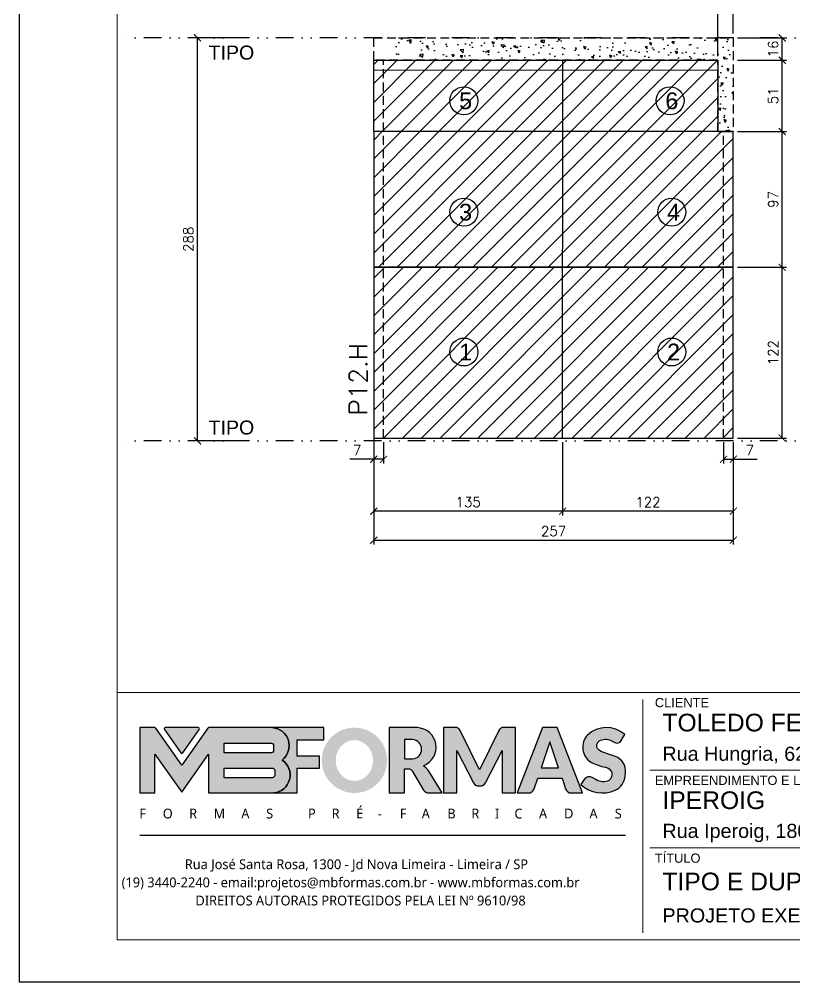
# Model space of a CAD drawing. Extents: x -23436 to 4767, y -3862 to 10024.
# Drawn here: x -15921 to -15367, y -518 to 170 of the extents above; entities that cross this region are included whole.
import ezdxf
from ezdxf.enums import TextEntityAlignment as Align

# ---------------------------------------------------------------- set-up
doc = ezdxf.new("R2010")
doc.units = 0
doc.header["$PDMODE"] = 2
doc.header["$PDSIZE"] = 10
doc.linetypes.add('DIVIDE2', pattern=[0.625, 0.25, -0.125, 0, -0.125, 0, -0.125])
doc.linetypes.add('HIDDEN', pattern=[9.525, 6.35, -3.175])
doc.layers.get('0').update_dxf_attribs({"lineweight": 13})
doc.layers.get('Defpoints').update_dxf_attribs({"lineweight": 13})
for name, color, linetype, lineweight in [('A-GENM', 7, 'Continuous', 18), ('cotas', 4, 'Continuous', 13), ('FOLHA MB', 7, 'Continuous', 13), ('Texto Seção', 7, 'Continuous', 15)]:
    doc.layers.add(name, color=color, linetype=linetype, lineweight=lineweight)
for name, color, linetype in [('Concreto', 250, 'HIDDEN'), ('Cota', 4, 'Continuous'), ('MB Logo', 254, 'Continuous'), ('Nível', 160, 'Continuous'), ('Painéis', 30, 'Continuous'), ('Reaproveitamento', 252, 'Continuous'), ('Romaneio', 10, 'Continuous'), ('Sarrafo de Pressão', 42, 'HIDDEN'), ('Texto Nível', 251, 'Continuous')]:
    doc.layers.add(name, color=color, linetype=linetype)
doc.layers.add('Laje_Perimetro', color=7, linetype='Continuous', plot=False)
doc.styles.add('ARIAL', font='arial.ttf', dxfattribs={"oblique": 15, "height": 25})
doc.styles.add('MB_C01', font='arial.ttf', dxfattribs={"height": 1.3})
doc.styles.add('MB_C02', font='arial.ttf', dxfattribs={"height": 2})
doc.styles.add('MB_C03', font='arial.ttf', dxfattribs={"height": 2.5})
doc.styles.add('MtXpl_Lucida_Sans_Un', font='l_10646.ttf')
doc.styles.add('REGUA-120', font='ROMANS.shx', dxfattribs={"height": 15})
doc.styles.add('ROMANS', font='romans.shx')
doc.dimstyles.new('Cota Paínel', dxfattribs={"dimtxt": 7, "dimasz": 5, "dimexe": 3, "dimexo": 3, "dimgap": 3, "dimtad": 1, "dimdec": 1, "dimzin": 12, "dimdsep": 46, "dimtxsty": 'ROMANS', "dimblk": 'ARCHTICK', "dimcen": 0, "dimclrd": 4, "dimclre": 4, "dimclrt": 1, "dimadec": 1, "dimazin": 3, "dimtfac": 1, "dimtdec": 1, "dimtmove": 0, "dimatfit": 3, "dimldrblk": 'OBLIQUE', "dimfxl": 0, "dimtolj": 1, "dimtzin": 12, "dimarcsym": 0})
doc.dimstyles.new('PAINEL', dxfattribs={"dimtxt": 7, "dimasz": 5, "dimexe": 3, "dimexo": 3, "dimgap": 3, "dimtad": 1, "dimdec": 1, "dimzin": 12, "dimdsep": 46, "dimtxsty": 'ROMANS', "dimblk": 'ARCHTICK', "dimcen": 0, "dimclrd": 4, "dimclre": 4, "dimclrt": 1, "dimadec": 1, "dimazin": 3, "dimtfac": 1, "dimtdec": 1, "dimtmove": 0, "dimatfit": 3, "dimldrblk": 'OBLIQUE', "dimfxl": 0, "dimtolj": 1, "dimtzin": 12, "dimarcsym": 0})
pattern_1 = [(45, (-11589.353, -4e-12), (-6.735192, 6.735192), [])]

# ---------------------------------------------------------------- blocks, each defined once
blk = doc.blocks.new('MB-NOVO')
at = {"layer": 'MB Logo', "linetype": 'Continuous'}
h = blk.add_hatch(color=256, dxfattribs=at)
h.dxf.hatch_style = 1
h.set_gradient(color1=(242, 132, 69), color2=(247, 180, 141), rotation=90, tint=1)
h.paths.add_polyline_path([(-18529.58, 10980.84), (-18475.71, 10980.84, 0.706757), (-18468.67, 11008.01, 0.681802), (-18476.71, 11034.89), (-18529.36, 11034.89, 0.243712), (-18530.18, 11034.46), (-18551.72, 11003.93), (-18573.27, 11034.46, 0.243712), (-18574.09, 11034.89), (-18586.52, 11034.89), (-18586.52, 10980.84), (-18573.87, 10980.84), (-18573.87, 11012.87), (-18551.72, 10981.49), (-18529.58, 11012.87)])
h.paths.add_polyline_path([(-18516.75, 11014.08), (-18516.75, 11021.99), (-18477.79, 11021.99, -0.414214), (-18475.79, 11019.99), (-18475.79, 11016.08, -0.414214), (-18477.79, 11014.08)], flags=16)
h.paths.add_polyline_path([(-18516.75, 11001.39), (-18476.79, 11001.39, -0.414214), (-18474.79, 10999.39), (-18474.79, 10995.48, -0.414214), (-18476.79, 10993.48), (-18516.75, 10993.48)], flags=16)
at = {"layer": 'MB Logo', "true_color": 0x262626}
h = blk.add_hatch(color=250, dxfattribs=at)
h.dxf.hatch_style = 1
h.paths.add_polyline_path([(-18537.31, 11033.31, 0.60809), (-18538.12, 11034.89), (-18565.32, 11034.89, 0.60809), (-18566.14, 11033.31), (-18552.54, 11014.04, 0.518202), (-18550.91, 11014.04)])
h = blk.add_hatch(color=250, dxfattribs=at)
h.dxf.hatch_style = 1
h.paths.add_polyline_path([(-18456.17, 11011.29), (-18456.17, 11024.65), (-18434.21, 11024.65), (-18434.21, 11034.89), (-18476.71, 11034.89, -0.681802), (-18468.67, 11008.01, -0.706757), (-18475.71, 10980.84), (-18456.17, 10980.84), (-18456.17, 11001.45), (-18437.83, 11001.45), (-18437.83, 11011.29)])
h = blk.add_hatch(color=250, dxfattribs=at)
h.dxf.hatch_style = 1
h.paths.add_polyline_path([(-18435.91, 11007.86, 1), (-18381.87, 11007.86, 1)])
edge = h.paths.add_edge_path(flags=16)
edge.add_ellipse((-18408.97, 11007.68), major_axis=(0, 16.84), ratio=0.916255, start_angle=0, end_angle=360)
h = blk.add_hatch(color=250, dxfattribs=at)
h.dxf.hatch_style = 1
h.paths.add_polyline_path([(-18356.97, 11034.89), (-18380.17, 11034.89), (-18380.17, 10980.84), (-18367.64, 10980.84), (-18367.64, 11000.71), (-18363.41, 11000.71, -0.195765), (-18360.9, 10998.88), (-18351.79, 10983.24, 0.261385), (-18347.52, 10980.84), (-18336.38, 10980.84), (-18347.47, 10999, 0.082429), (-18349.61, 11001.48), (-18351.9, 11003.39, 0.81838)])
h.paths.add_polyline_path([(-18360.76, 11009), (-18367.64, 11009), (-18367.64, 11024.98), (-18360.76, 11024.98, -0.92578)], flags=16)
h = blk.add_hatch(color=250, dxfattribs=at)
h.dxf.hatch_style = 1
h.paths.add_polyline_path([(-18286.65, 11015.9), (-18286.65, 10980.84), (-18275.77, 10980.84), (-18275.77, 11034.89), (-18286.65, 11034.89, 0.216647), (-18289.44, 11032.44), (-18305.46, 10999.84), (-18321.61, 11032.7, 0.199908), (-18324.27, 11034.89), (-18335.15, 11034.89), (-18335.15, 10980.84), (-18324.27, 10980.84), (-18324.27, 11015.9), (-18310.42, 10989.3, 0.279644), (-18305.98, 10986.61, 0.340986), (-18300.5, 10989.3)])
h = blk.add_hatch(color=250, dxfattribs=at)
h.dxf.hatch_style = 1
h.paths.add_polyline_path([(-18274.36, 10980.84), (-18264.98, 10980.84, 0.322517), (-18260.24, 10984.26), (-18257.32, 10993), (-18237.21, 10993), (-18234.29, 10984.26, 0.322517), (-18229.55, 10980.84), (-18220.26, 10980.84), (-18241.25, 11034.89), (-18253.37, 11034.89)])
h.paths.add_polyline_path([(-18254.42, 11001.64), (-18247.26, 11023.04), (-18240.11, 11001.64)], flags=16)
h = blk.add_hatch(color=250, dxfattribs=at)
h.dxf.hatch_style = 1
h.paths.add_polyline_path([(-18206.02, 11024.02, -0.247671), (-18196.88, 11024.32), (-18193.53, 11022.53, 0.40799), (-18188.16, 11024.11), (-18185.37, 11029.08, 0.392837), (-18216.16, 11028.69, 0.467779), (-18213.26, 11006.32, 0.077523), (-18201.17, 11002.12, -0.214206), (-18196.11, 10997.94, -0.284295), (-18198.17, 10991.44, -0.26924), (-18208.78, 10991.57), (-18212.21, 10993.65, 0.407727), (-18219.02, 10992.06), (-18221.79, 10987.71, 0.296878), (-18193.23, 10983.12, 0.272251), (-18184.86, 10995.28), (-18184.65, 10997.88, 0.348906), (-18193.71, 11011.21), (-18200.42, 11013.47, -0.045018), (-18205.76, 11015.68, -0.618284)])
at = {"layer": 'MB Logo', "linetype": 'Continuous'}
blk.add_line((-18586.52, 10945.86), (-18184.78, 10945.86), dxfattribs=at)
at = {"layer": 'MB Logo', "color": 23, "linetype": 'Continuous', "true_color": 0xf28445}
for points in [[(-18573.27, 11034.46, 0.243712), (-18574.09, 11034.89), (-18586.52, 11034.89), (-18586.52, 10980.84), (-18573.87, 10980.84), (-18573.87, 11012.87), (-18551.72, 10981.49), (-18529.58, 11012.87), (-18529.58, 10980.84), (-18475.71, 10980.84, 0.706757), (-18468.67, 11008.01, 0.681802), (-18476.71, 11034.89), (-18529.36, 11034.89, 0.243712), (-18530.18, 11034.46), (-18551.72, 11003.93)], [(-18516.75, 11021.99), (-18477.79, 11021.99, -0.414214), (-18475.79, 11019.99), (-18475.79, 11016.08, -0.414214), (-18477.79, 11014.08), (-18516.75, 11014.08)], [(-18516.75, 11001.39), (-18476.79, 11001.39, -0.414214), (-18474.79, 10999.39), (-18474.79, 10995.48, -0.414214), (-18476.79, 10993.48), (-18516.75, 10993.48)]]:
    blk.add_lwpolyline(points, format="xyb", close=True, dxfattribs=at)
at = {"layer": 'MB Logo', "color": 250, "true_color": 0x262626}
for points in [[(-18537.31, 11033.31, 0.60809), (-18538.12, 11034.89), (-18565.32, 11034.89, 0.60809), (-18566.14, 11033.31), (-18552.54, 11014.04, 0.518202), (-18550.91, 11014.04)], [(-18437.83, 11011.29), (-18456.17, 11011.29), (-18456.17, 11024.65), (-18434.21, 11024.65), (-18434.21, 11034.89), (-18476.71, 11034.89, -0.681802), (-18468.67, 11008.01, -0.706757), (-18475.71, 10980.84), (-18456.17, 10980.84), (-18456.17, 11001.45), (-18437.83, 11001.45)], [(-18347.52, 10980.84), (-18336.38, 10980.84), (-18347.47, 10999, 0.082429), (-18349.61, 11001.48), (-18351.9, 11003.39, 0.81838), (-18356.97, 11034.89), (-18380.17, 11034.89), (-18380.17, 10980.84), (-18367.64, 10980.84), (-18367.64, 11000.71), (-18363.41, 11000.71, -0.209789), (-18360.79, 10998.69), (-18351.79, 10983.24, 0.261385)], [(-18286.65, 11015.9), (-18286.65, 10980.84), (-18275.77, 10980.84), (-18275.77, 11034.89), (-18286.65, 11034.89, 0.216647), (-18289.44, 11032.44), (-18305.46, 10999.84), (-18321.48, 11032.44, 0.216647), (-18324.27, 11034.89), (-18335.15, 11034.89), (-18335.15, 10980.84), (-18324.27, 10980.84), (-18324.27, 11015.9), (-18310.42, 10989.3, 0.279644), (-18305.98, 10986.61), (-18304.93, 10986.61, 0.279644), (-18300.5, 10989.3)], [(-18264.98, 10980.84, 0.322517), (-18260.24, 10984.26), (-18257.32, 10993), (-18237.21, 10993), (-18234.29, 10984.26, 0.322517), (-18229.55, 10980.84), (-18220.26, 10980.84), (-18241.25, 11034.89), (-18253.37, 11034.89), (-18274.36, 10980.84)], [(-18206.24, 11015.94, -0.549626), (-18206.37, 11023.82, -0.258723), (-18196.88, 11024.32), (-18193.53, 11022.53, 0.40799), (-18188.16, 11024.11), (-18185.37, 11029.08, 0.392837), (-18216.16, 11028.69, 0.467779), (-18213.26, 11006.32, 0.077523), (-18201.17, 11002.12, -0.203897), (-18196.26, 10998.22), (-18196.08, 10997.79, -0.267611), (-18197.99, 10991.6), (-18198.45, 10991.29, -0.261145), (-18208.78, 10991.57), (-18212.21, 10993.65, 0.407727), (-18219.02, 10992.06), (-18221.79, 10987.71, 0.296878), (-18193.23, 10983.12, 0.265963), (-18184.89, 10994.94), (-18184.67, 10997.65, 0.340466), (-18193.12, 11011.01), (-18200.42, 11013.47, -0.049298)], [(-18367.64, 11009), (-18360.76, 11009, 0.92578), (-18360.76, 11024.98), (-18367.64, 11024.98)]]:
    blk.add_lwpolyline(points, format="xyb", close=True, dxfattribs=at)
blk.add_lwpolyline([(-18247.26, 11023.04), (-18254.42, 11001.64), (-18240.11, 11001.64)], close=True, dxfattribs=at)
at = {"layer": 'MB Logo', "color": 250, "true_color": 0x262626, "style": 'MtXpl_Lucida_Sans_Un'}
for s, height, p in [('F', 8.12, (-18586.78, 10959.76)), ('O', 8.12, (-18567.45, 10959.76)), ('R', 8.12, (-18545.63, 10959.76)), ('M', 8.12, (-18525.4, 10959.76)), ('A', 8.12, (-18502.51, 10959.76)), ('S', 8.12, (-18481.92, 10959.76)), ('P', 8.12, (-18447.27, 10959.76)), ('R', 8.12, (-18427.76, 10959.76)), ('É', 8.12, (-18407.52, 10959.76)), ('F', 8.12, (-18371.38, 10959.76)), ('A', 8.12, (-18353.29, 10959.76)), ('B', 8.12, (-18332.1, 10959.76)), ('R', 8.12, (-18312.21, 10959.76)), ('I', 8.12, (-18292.68, 10959.76)), ('C', 8.12, (-18276.61, 10959.76)), ('A', 8.12, (-18256.26, 10959.76)), ('D', 8.12, (-18235.54, 10959.76)), ('A', 8.12, (-18214.57, 10959.76)), ('S', 8.12, (-18193.6, 10959.76)), ('-', 8.12, (-18389.56, 10959.76)), ('DIREITOS AUTORAIS PROTEGIDOS PELA LEI Nº 9610/98', 8.1225, (-18540.43, 10887.84))]:
    blk.add_text(s, height=height, dxfattribs=at).set_placement(p)
at = {"layer": 'MB Logo', "style": 'MtXpl_Lucida_Sans_Un'}
for s, p in [('Rua José Santa Rosa, 1300 - Jd Nova Limeira - Limeira / SP', (-18549.2, 10917.84)), ('(19) 3440-2240 - email:projetos@mbformas.com.br - www.mbformas.com.br', (-18601.47, 10902.84))]:
    blk.add_text(s, height=8.1225, dxfattribs=at).set_placement(p)
blk = doc.blocks.new('A$C169d8357')
at = {"layer": 'FOLHA MB', "color": 1}
for p, q in [((1109.82, 356.72), (70, 356.72)), ((445.65, 351.67), (445.65, 184.99)), ((781.5, 301.16), (450.7, 301.16)), ((938.09, 245.6), (450.7, 245.6))]:
    blk.add_line(p, q, dxfattribs=at)
for points in [[(0, 1199.94), (0, 149.94), (1485.02, 149.94), (1485.02, 1199.94)], [(70, 1169.94), (70, 179.94), (1455.02, 179.94), (1455.02, 1169.94)]]:
    blk.add_lwpolyline(points, close=True, dxfattribs=at)
at = {"layer": 'MB Logo', "xscale": 0.8642040370897565, "yscale": 0.8642040370897565, "zscale": 0.8642040370897565}
blk.add_blockref('MB-NOVO', (16148.65, -9204.85), dxfattribs=at)
at = {"layer": 'FOLHA MB', "color": 6}
for s, height, style, p in [('CLIENTE', 6.566, 'MB_C01', (454.33, 346.12)), ('Rua Hungria, 620-10ºAndar SP /  São Paulo', 10.102, 'MB_C02', (459.73, 307.83)), ('EMPREENDIMENTO E LOCAL', 6.5663, 'MB_C01', (454.33, 290.56)), ('Rua Iperoig, 180-perdizes-SP /  São Paulo', 10.102, 'MB_C02', (459.73, 252.69)), ('TÍTULO', 6.566, 'MB_C01', (454.33, 234.99)), ('PROJETO EXECUTIVO DE PILARES', 10.102, 'MB_C02', (459.73, 192.28))]:
    blk.add_text(s, height=height, dxfattribs=dict(at, style=style)).set_placement(p)
at = {"layer": 'FOLHA MB', "color": 5, "style": 'MB_C03'}
for s, height, p in [('TOLEDO FERRARI', 12.6276, (459.73, 328.83)), ('IPEROIG', 12.628, (459.73, 273.34)), ('TIPO E DUPLEX INF', 12.6276, (459.73, 215.3))]:
    blk.add_text(s, height=height, dxfattribs=at).set_placement(p)
blk = doc.blocks.new('_ArchTick')
at = {"color": 0, "linetype": 'ByBlock', "const_width": 0.15}
blk.add_lwpolyline([(-0.5, -0.5), (0.5, 0.5)], dxfattribs=at)
blk = doc.blocks.new('*D4465')
at = {"layer": 'Cota', "color": 4, "lineweight": -2, "transparency": 16777216}
for p, q in [((-15667.96, -132.21), (-15667.96, -205.22)), ((-15410.96, -132.21), (-15410.96, -205.22)), ((-15667.96, -202.22), (-15410.96, -202.22))]:
    blk.add_line(p, q, dxfattribs=at)
at = {"layer": 'Defpoints', "color": 0, "transparency": 16777216}
for p in [(-15667.96, -129.21), (-15410.96, -129.21), (-15410.96, -202.22)]:
    blk.add_point(p, dxfattribs=at)
at = {"layer": 'Cota', "color": 4, "lineweight": -2, "transparency": 16777216, "xscale": 5, "yscale": 5, "zscale": 5, "rotation": 180}
blk.add_blockref('_ArchTick', (-15667.96, -202.22), dxfattribs=at)
at = {"layer": 'Cota', "color": 4, "lineweight": -2, "transparency": 16777216, "xscale": 5, "yscale": 5, "zscale": 5}
blk.add_blockref('_ArchTick', (-15410.96, -202.22), dxfattribs=at)
at = {"layer": 'Cota', "color": 1, "transparency": 16777216, "insert": (-15539.46, -195.72), "char_height": 7, "attachment_point": 5, "style": 'ROMANS'}
blk.add_mtext('\\A1;257', dxfattribs=at)
blk = doc.blocks.new('_OBLIQUE')
at = {"color": 0, "linetype": 'ByBlock', "lineweight": -2}
for p, q in [((0, 0), (-1, 0)), ((-0.5, -0.5), (0.5, 0.5))]:
    blk.add_line(p, q, dxfattribs=at)
blk = doc.blocks.new('*D4466')
at = {"layer": 'Cota', "color": 4, "lineweight": -2, "transparency": 16777216}
for p, q in [((-15407.96, -7.21), (-15373.02, -7.21)), ((-15376.02, -129.21), (-15376.02, -7.21)), ((-15407.96, -129.21), (-15373.02, -129.21))]:
    blk.add_line(p, q, dxfattribs=at)
at = {"layer": 'Defpoints', "color": 0, "transparency": 16777216}
for p in [(-15410.96, -7.21), (-15376.02, -7.21), (-15410.96, -129.21)]:
    blk.add_point(p, dxfattribs=at)
at = {"layer": 'Cota', "color": 4, "lineweight": -2, "transparency": 16777216, "xscale": 5, "yscale": 5, "zscale": 5}
for p, rotation in [((-15376.02, -7.21), 90), ((-15376.02, -129.21), 270)]:
    blk.add_blockref('_ArchTick', p, dxfattribs=dict(at, rotation=rotation))
at = {"layer": 'Cota', "color": 1, "transparency": 16777216, "insert": (-15382.52, -68.21), "char_height": 7, "attachment_point": 5, "rotation": 90, "style": 'ROMANS'}
blk.add_mtext('\\A1;122', dxfattribs=at)
blk = doc.blocks.new('*D4467')
at = {"layer": 'Cota', "color": 4, "lineweight": -2, "transparency": 16777216}
for p, q in [((-15532.96, -132.21), (-15532.96, -184.52)), ((-15410.96, -132.21), (-15410.96, -184.52)), ((-15410.96, -181.52), (-15532.96, -181.52))]:
    blk.add_line(p, q, dxfattribs=at)
at = {"layer": 'Defpoints', "color": 0, "transparency": 16777216}
for p in [(-15532.96, -129.21), (-15410.96, -129.21), (-15532.96, -181.52)]:
    blk.add_point(p, dxfattribs=at)
at = {"layer": 'Cota', "color": 4, "lineweight": -2, "transparency": 16777216, "xscale": 5, "yscale": 5, "zscale": 5, "rotation": 180}
blk.add_blockref('_ArchTick', (-15532.96, -181.52), dxfattribs=at)
at = {"layer": 'Cota', "color": 4, "lineweight": -2, "transparency": 16777216, "xscale": 5, "yscale": 5, "zscale": 5}
blk.add_blockref('_ArchTick', (-15410.96, -181.52), dxfattribs=at)
at = {"layer": 'Cota', "color": 1, "transparency": 16777216, "insert": (-15471.96, -175.02), "char_height": 7, "attachment_point": 5, "style": 'ROMANS'}
blk.add_mtext('\\A1;122', dxfattribs=at)
blk = doc.blocks.new('*D4468')
at = {"layer": 'Cota', "color": 4, "lineweight": -2, "transparency": 16777216}
for p, q in [((-15667.96, -129.01), (-15667.96, -184.52)), ((-15532.96, -132.21), (-15532.96, -184.52)), ((-15532.96, -181.52), (-15667.96, -181.52))]:
    blk.add_line(p, q, dxfattribs=at)
at = {"layer": 'Defpoints', "color": 0, "transparency": 16777216}
for p in [(-15667.96, -126.01), (-15532.96, -129.21), (-15667.96, -181.52)]:
    blk.add_point(p, dxfattribs=at)
at = {"layer": 'Cota', "color": 4, "lineweight": -2, "transparency": 16777216, "xscale": 5, "yscale": 5, "zscale": 5, "rotation": 180}
blk.add_blockref('_ArchTick', (-15667.96, -181.52), dxfattribs=at)
at = {"layer": 'Cota', "color": 4, "lineweight": -2, "transparency": 16777216, "xscale": 5, "yscale": 5, "zscale": 5}
blk.add_blockref('_ArchTick', (-15532.96, -181.52), dxfattribs=at)
at = {"layer": 'Cota', "color": 1, "transparency": 16777216, "insert": (-15600.46, -175.02), "char_height": 7, "attachment_point": 5, "style": 'ROMANS'}
blk.add_mtext('\\A1;135', dxfattribs=at)
blk = doc.blocks.new('*D4469')
at = {"layer": 'Cota', "color": 4, "lineweight": -2, "transparency": 16777216}
for p, q in [((-15667.96, -132.21), (-15667.96, -147.37)), ((-15660.96, -132.21), (-15660.96, -147.37)), ((-15667.96, -144.37), (-15685.13, -144.37)), ((-15660.96, -144.37), (-15667.96, -144.37))]:
    blk.add_line(p, q, dxfattribs=at)
at = {"layer": 'Defpoints', "color": 0, "transparency": 16777216}
for p in [(-15667.96, -129.21), (-15660.96, -129.21), (-15667.96, -144.37)]:
    blk.add_point(p, dxfattribs=at)
at = {"layer": 'Cota', "color": 4, "lineweight": -2, "transparency": 16777216, "xscale": 5, "yscale": 5, "zscale": 5, "rotation": 180}
blk.add_blockref('_ArchTick', (-15667.96, -144.37), dxfattribs=at)
at = {"layer": 'Cota', "color": 4, "lineweight": -2, "transparency": 16777216, "xscale": 5, "yscale": 5, "zscale": 5}
blk.add_blockref('_ArchTick', (-15660.96, -144.37), dxfattribs=at)
at = {"layer": 'Cota', "color": 1, "transparency": 16777216, "insert": (-15679.8, -137.87), "char_height": 7, "attachment_point": 5, "style": 'ROMANS'}
blk.add_mtext('\\A1;7', dxfattribs=at)
blk = doc.blocks.new('*D4470')
at = {"layer": 'Cota', "color": 4, "lineweight": -2, "transparency": 16777216}
for p, q in [((-15417.96, -132.21), (-15417.96, -147.37)), ((-15410.96, -132.21), (-15410.96, -147.37)), ((-15417.96, -144.37), (-15410.96, -144.37)), ((-15410.96, -144.37), (-15393.8, -144.37))]:
    blk.add_line(p, q, dxfattribs=at)
at = {"layer": 'Defpoints', "color": 0, "transparency": 16777216}
for p in [(-15417.96, -129.21), (-15410.96, -129.21), (-15410.96, -144.37)]:
    blk.add_point(p, dxfattribs=at)
at = {"layer": 'Cota', "color": 4, "lineweight": -2, "transparency": 16777216, "xscale": 5, "yscale": 5, "zscale": 5, "rotation": 180}
blk.add_blockref('_ArchTick', (-15417.96, -144.37), dxfattribs=at)
at = {"layer": 'Cota', "color": 4, "lineweight": -2, "transparency": 16777216, "xscale": 5, "yscale": 5, "zscale": 5}
blk.add_blockref('_ArchTick', (-15410.96, -144.37), dxfattribs=at)
at = {"layer": 'Cota', "color": 1, "transparency": 16777216, "insert": (-15399.13, -137.87), "char_height": 7, "attachment_point": 5, "style": 'ROMANS'}
blk.add_mtext('\\A1;7', dxfattribs=at)
blk = doc.blocks.new('*D4471')
at = {"layer": 'A-GENM', "color": 4, "lineweight": -2, "transparency": 16777216}
for p, q in [((-15407.96, 89.79), (-15373.02, 89.79)), ((-15376.02, -7.21), (-15376.02, 89.79)), ((-15407.96, -7.21), (-15373.02, -7.21))]:
    blk.add_line(p, q, dxfattribs=at)
at = {"layer": 'Defpoints', "color": 0, "transparency": 16777216}
for p in [(-15410.96, 89.79), (-15376.02, 89.79), (-15410.96, -7.21)]:
    blk.add_point(p, dxfattribs=at)
at = {"layer": 'A-GENM', "color": 4, "lineweight": -2, "transparency": 16777216, "xscale": 5, "yscale": 5, "zscale": 5}
for p, rotation in [((-15376.02, 89.79), 90), ((-15376.02, -7.21), 270)]:
    blk.add_blockref('_ArchTick', p, dxfattribs=dict(at, rotation=rotation))
at = {"layer": 'A-GENM', "color": 1, "transparency": 16777216, "insert": (-15382.52, 41.29), "char_height": 7, "attachment_point": 5, "rotation": 90, "style": 'ROMANS'}
blk.add_mtext('\\A1;97', dxfattribs=at)
blk = doc.blocks.new('*D4473')
at = {"layer": 'A-GENM', "color": 4, "lineweight": -2, "transparency": 16777216}
for p, q in [((-15407.96, 140.79), (-15373.02, 140.79)), ((-15376.02, 89.79), (-15376.02, 140.79)), ((-15407.96, 89.79), (-15373.02, 89.79))]:
    blk.add_line(p, q, dxfattribs=at)
at = {"layer": 'Defpoints', "color": 0, "transparency": 16777216}
for p in [(-15410.96, 140.79), (-15376.02, 140.79), (-15410.96, 89.79)]:
    blk.add_point(p, dxfattribs=at)
at = {"layer": 'A-GENM', "color": 4, "lineweight": -2, "transparency": 16777216, "xscale": 5, "yscale": 5, "zscale": 5}
for p, rotation in [((-15376.02, 140.79), 90), ((-15376.02, 89.79), 270)]:
    blk.add_blockref('_ArchTick', p, dxfattribs=dict(at, rotation=rotation))
at = {"layer": 'A-GENM', "color": 1, "transparency": 16777216, "insert": (-15382.52, 115.29), "char_height": 7, "attachment_point": 5, "rotation": 90, "style": 'ROMANS'}
blk.add_mtext('\\A1;51', dxfattribs=at)
blk = doc.blocks.new('*D4493')
at = {"layer": 'cotas', "color": 4, "lineweight": -2, "transparency": 16777216}
for p, q in [((-15407.96, 156.79), (-15373.02, 156.79)), ((-15376.02, 140.79), (-15376.02, 156.79)), ((-15407.96, 140.79), (-15373.02, 140.79))]:
    blk.add_line(p, q, dxfattribs=at)
at = {"layer": 'Defpoints', "color": 0, "transparency": 16777216}
for p in [(-15410.96, 156.79), (-15376.02, 156.79), (-15410.96, 140.79)]:
    blk.add_point(p, dxfattribs=at)
at = {"layer": 'cotas', "color": 4, "lineweight": -2, "transparency": 16777216, "xscale": 5, "yscale": 5, "zscale": 5}
for p, rotation in [((-15376.02, 156.79), 90), ((-15376.02, 140.79), 270)]:
    blk.add_blockref('_ArchTick', p, dxfattribs=dict(at, rotation=rotation))
at = {"layer": 'cotas', "color": 1, "transparency": 16777216, "insert": (-15382.52, 148.79), "char_height": 7, "attachment_point": 5, "rotation": 90, "style": 'ROMANS'}
blk.add_mtext('\\A1;16', dxfattribs=at)
blk = doc.blocks.new('*D4494')
at = {"layer": 'cotas', "color": 4, "lineweight": -2, "transparency": 16777216}
for p, q in [((-15421.96, 143.79), (-15421.96, 184.84)), ((-15421.96, 181.84), (-15410.96, 181.84)), ((-15410.96, 159.79), (-15410.96, 184.84))]:
    blk.add_line(p, q, dxfattribs=at)
at = {"layer": 'Defpoints', "color": 0, "transparency": 16777216}
for p in [(-15410.96, 181.84), (-15410.96, 156.79), (-15421.96, 140.79)]:
    blk.add_point(p, dxfattribs=at)
at = {"layer": 'cotas', "color": 4, "lineweight": -2, "transparency": 16777216, "xscale": 5, "yscale": 5, "zscale": 5, "rotation": 180}
blk.add_blockref('_ArchTick', (-15421.96, 181.84), dxfattribs=at)
at = {"layer": 'cotas', "color": 4, "lineweight": -2, "transparency": 16777216, "xscale": 5, "yscale": 5, "zscale": 5}
blk.add_blockref('_ArchTick', (-15410.96, 181.84), dxfattribs=at)
at = {"layer": 'cotas', "color": 1, "transparency": 16777216, "insert": (-15416.46, 188.34), "char_height": 7, "attachment_point": 5, "style": 'ROMANS'}
blk.add_mtext('\\A1;11', dxfattribs=at)
blk = doc.blocks.new('*D5103')
at = {"layer": 'cotas', "color": 4, "lineweight": -2, "transparency": 16777216}
for p, q in [((-15763.37, 156.79), (-15796.95, 156.79)), ((-15793.95, -131.21), (-15793.95, 156.79)), ((-15763.37, -131.21), (-15796.95, -131.21))]:
    blk.add_line(p, q, dxfattribs=at)
at = {"layer": 'Defpoints', "color": 0, "transparency": 16777216}
for p in [(-15793.95, 156.79), (-15760.37, 156.79), (-15760.37, -131.21)]:
    blk.add_point(p, dxfattribs=at)
at = {"layer": 'cotas', "color": 4, "lineweight": -2, "transparency": 16777216, "xscale": 5, "yscale": 5, "zscale": 5}
for p, rotation in [((-15793.95, 156.79), 90), ((-15793.95, -131.21), 270)]:
    blk.add_blockref('_ArchTick', p, dxfattribs=dict(at, rotation=rotation))
at = {"layer": 'cotas', "color": 1, "transparency": 16777216, "insert": (-15800.45, 12.79), "char_height": 7, "attachment_point": 5, "rotation": 90, "style": 'ROMANS'}
blk.add_mtext('\\A1;288', dxfattribs=at)

msp = doc.modelspace()

# ---------------------------------------------------------------- hatches: boundary and pattern name
at = {"layer": 'Concreto'}
h = msp.add_hatch(dxfattribs=at)
h.set_pattern_fill('AR-CONC', color=256, scale=0.1, angle=-270)
h.set_pattern_definition([(140, (1598, -36), (1.593909, 18.218467), [1.905, -20.955]), (85, (1598, -36), (-19.105685, -3.524342), [1.524, -16.764058]), (190.45144, (1598.133, -34.482), (-17.511775, 14.694125), [1.619, -17.809024]), (136.1842, (1592.92, -36), (4.204233, 27.107904), [2.8575, -31.4325]), (186.63556, (1593.27, -33.74), (-24.742612, 23.740413), [2.428502, -26.71356]), (81.18415, (1592.92, -36), (-24.742612, 23.740413), [2.285997, -25.145973]), (111, (1594.19, -33.46), (10.22652, 15.161439), [1.905, -20.955]), (56, (1594.19, -33.46), (-18.418797, 6.180203), [1.524, -16.764]), (161.45145, (1595.042, -32.197), (-8.192277, 21.341642), [1.619, -17.808994]), (127.5, (1598, -36), (-8.455504, 0.3088603), [0, -16.5608, 0, -17.018, 0, -16.8275]), (97.5, (1598, -36), (-10.0180575, 6.6819663), [0, -9.7028, 0, -16.1798, 0, -6.4135]), (57.5, (1598, -41.664), (0.5728744, 13.5590595), [0, -6.35, 0, -19.812, 0, -26.289]), (47.5, (1598, -44.204), (-2.542649, 14.812918), [0, -8.255, 0, -13.1572, 0, -18.669])])
h.paths.add_polyline_path([(-15654.962, 140.788), (-15654.962, 156.79), (-15410.962, 156.79), (-15410.962, 89.79), (-15421.962, 89.79), (-15421.962, 140.788)])
at = {"layer": 'Reaproveitamento'}
h = msp.add_hatch(dxfattribs=at)
h.set_pattern_fill('ANSI31', color=256, scale=3, style=0)
h.set_pattern_definition(pattern_1)
h.paths.add_polyline_path([(-15397.962, 89.79), (-15667.962, 89.79), (-15667.962, 140.788), (-15421.962, 140.788), (-15421.962, 89.79)])
h = msp.add_hatch(dxfattribs=at)
h.set_pattern_fill('ANSI31', color=256, scale=3, style=0)
h.set_pattern_definition(pattern_1)
h.paths.add_polyline_path([(-15410.962, 89.79), (-15667.962, 89.79), (-15667.962, -7.21), (-15410.962, -7.21)])
h = msp.add_hatch(dxfattribs=at)
h.set_pattern_fill('ANSI31', color=256, scale=3, style=0)
h.set_pattern_definition([(45, (1634.628, 4652.331), (-6.735192, 6.735192), [])])
h.paths.add_polyline_path([(-15667.962, -129.21), (-15410.962, -129.21), (-15410.962, -7.21), (-15667.962, -7.21)])

# ---------------------------------------------------------------- linework, layer by layer
at = {"layer": 'Concreto'}
msp.add_lwpolyline([(-15667.962, 140.788), (-15667.962, 156.79), (-15410.962, 156.79), (-15410.962, 89.79), (-15421.962, 89.79), (-15421.962, 140.788)], close=True, dxfattribs=at)
at = {"layer": 'cotas', "color": 50}
for p, q in [((-15667.962, 140.788), (-15667.962, 137.288)), ((-15667.962, 140.788), (-15421.962, 140.788)), ((-15421.962, 140.788), (-15421.962, 137.288)), ((-15667.962, 133.788), (-15667.962, 137.288)), ((-15667.962, 133.788), (-15421.962, 133.788)), ((-15421.962, 133.788), (-15421.962, 137.288))]:
    msp.add_line(p, q, dxfattribs=at)
at = {"layer": 'Laje_Perimetro'}
msp.add_lwpolyline([(-14436.356, 532.259), (-15921.377, 532.259), (-15921.377, -517.741), (-14436.356, -517.741)], close=True, dxfattribs=at)
at = {"layer": 'Nível', "linetype": 'DIVIDE2', "ltscale": 50}
for p, q in [((-14498.846, 156.79), (-15849.747, 156.79)), ((-14498.846, -131.21), (-15849.747, -131.21))]:
    msp.add_line(p, q, dxfattribs=at)
at = {"layer": 'Painéis', "color": 32, "true_color": 0xcd6928}
msp.add_line((-15532.962, -129.21), (-15532.915, 140.788), dxfattribs=at)
msp.add_lwpolyline([(-15410.962, 89.79), (-15410.962, 89.79), (-15667.962, 89.79), (-15667.962, 140.788), (-15421.962, 140.788), (-15421.962, 89.79), (-15410.962, 89.79)], dxfattribs=at)
for points in [[(-15410.962, 89.79), (-15667.962, 89.79), (-15667.962, -7.21), (-15410.962, -7.21)], [(-15667.962, -129.21), (-15410.962, -129.21), (-15410.962, -7.21), (-15667.962, -7.21)]]:
    msp.add_lwpolyline(points, close=True, dxfattribs=at)
at = {"layer": 'Romaneio'}
for centre in [(-15603.566, 111.772), (-15456.183, 111.772), (-15603.566, 32.195), (-15454.973, 32.195), (-15603.566, -67.729), (-15454.973, -67.729)]:
    msp.add_circle(centre, 10, dxfattribs=at)
at = {"layer": 'Sarrafo de Pressão'}
for p, q in [((-15660.962, -129.21), (-15660.918, 140.788)), ((-15417.962, -129.21), (-15417.962, 89.79))]:
    msp.add_line(p, q, dxfattribs=at)

# ---------------------------------------------------------------- block references
at = {"layer": 'MB Logo'}
msp.add_blockref('A$C169d8357', (-15921.377, -667.679), dxfattribs=at)

# ---------------------------------------------------------------- texts
at = {"layer": 'Romaneio', "color": 0, "style": 'ARIAL'}
for s, p in [('5', (-15602.314, 111.772)), ('6', (-15454.931, 111.772)), ('3', (-15602.314, 32.195)), ('4', (-15453.721, 32.195)), ('1', (-15602.314, -67.729)), ('2', (-15453.721, -67.729))]:
    msp.add_text(s, height=12, dxfattribs=at).set_placement(p, align=Align.MIDDLE_CENTER)
at = {"layer": 'Texto Nível', "style": 'ARIAL'}
for p in [(-15753.42, 141.268), (-15753.42, -126.684)]:
    msp.add_text('TIPO', height=10, dxfattribs=at).set_placement(p, align=Align.RIGHT)
at = {"layer": 'Texto Seção', "insert": (-15672.638, -113.216), "char_height": 13, "width": 285.32988, "attachment_point": 7, "rotation": 90, "style": 'REGUA-120'}
msp.add_mtext('P12.H', dxfattribs=at)

# ---------------------------------------------------------------- dimensions: what is measured, and where the dimension line sits
at = {"layer": 'A-GENM', "color": 6}
dim = msp.add_linear_dim(base=(-15376.015, 140.788), p1=(-15410.962, 89.79), p2=(-15410.962, 140.788), angle=90, dimstyle='PAINEL', override={"dimarcsym": 2}, dxfattribs=at)
dim.commit()
dim.dimension.update_dxf_attribs({"geometry": '*D4473', "text_midpoint": (-15382.515, 115.289)})
at = {"layer": 'A-GENM'}
dim = msp.add_linear_dim(base=(-15376.015, 89.79), p1=(-15410.962, -7.21), p2=(-15410.962, 89.79), angle=90, dimstyle='PAINEL', override={"dimarcsym": 2}, dxfattribs=at)
dim.commit()
dim.dimension.update_dxf_attribs({"geometry": '*D4471', "text_midpoint": (-15382.515, 41.29)})
at = {"layer": 'Cota', "color": 2}
dim = msp.add_linear_dim(base=(-15376.015, -7.21), p1=(-15410.962, -129.21), p2=(-15410.962, -7.21), angle=90, dimstyle='Cota Paínel', dxfattribs=at)
dim.commit()
dim.dimension.update_dxf_attribs({"geometry": '*D4466', "text_midpoint": (-15382.515, -68.21)})
at = {"layer": 'Cota'}
dim = msp.add_linear_dim(base=(-15667.962, -144.367), p1=(-15660.962, -129.21), p2=(-15667.962, -129.21), dimstyle='Cota Paínel', dxfattribs=at)
dim.commit()
dim.dimension.update_dxf_attribs({"geometry": '*D4469', "text_midpoint": (-15679.795, -144.367), "dimtype": 160})
at = {"layer": 'Cota', "color": 2}
for base, p1, p2, picture, middle in [((-15667.962, -181.522), (-15532.962, -129.21), (-15667.962, -126.01), '*D4468', (-15600.462, -175.022)), ((-15410.962, -202.221), (-15667.962, -129.21), (-15410.962, -129.21), '*D4465', (-15539.462, -195.721)), ((-15532.962, -181.522), (-15410.962, -129.21), (-15532.962, -129.21), '*D4467', (-15471.962, -175.022))]:
    dim = msp.add_linear_dim(base=base, p1=p1, p2=p2, dimstyle='Cota Paínel', dxfattribs=at)
    dim.commit()
    dim.dimension.update_dxf_attribs({"geometry": picture, "text_midpoint": middle})
at = {"layer": 'Cota'}
dim = msp.add_linear_dim(base=(-15410.962, -144.367), p1=(-15417.962, -129.21), p2=(-15410.962, -129.21), angle=180, dimstyle='Cota Paínel', dxfattribs=at)
dim.commit()
dim.dimension.update_dxf_attribs({"geometry": '*D4470', "text_midpoint": (-15399.128, -144.367), "dimtype": 160})
at = {"layer": 'cotas'}
dim = msp.add_linear_dim(base=(-15410.962, 181.843), p1=(-15421.962, 140.788), p2=(-15410.962, 156.79), dimstyle='PAINEL', override={"dimarcsym": 2}, dxfattribs=at)
dim.commit()
dim.dimension.update_dxf_attribs({"geometry": '*D4494', "text_midpoint": (-15416.462, 181.843), "dimtype": 160})
at = {"layer": 'cotas', "color": 2}
dim = msp.add_linear_dim(base=(-15793.948, 156.79), p1=(-15760.373, -131.21), p2=(-15760.373, 156.79), angle=90, dimstyle='PAINEL', override={"dimarcsym": 2}, dxfattribs=at)
dim.commit()
dim.dimension.update_dxf_attribs({"geometry": '*D5103', "text_midpoint": (-15800.448, 12.79)})
at = {"layer": 'cotas'}
dim = msp.add_linear_dim(base=(-15376.015, 156.79), p1=(-15410.962, 140.788), p2=(-15410.962, 156.79), angle=90, dimstyle='PAINEL', override={"dimarcsym": 2}, dxfattribs=at)
dim.commit()
dim.dimension.update_dxf_attribs({"geometry": '*D4493', "text_midpoint": (-15376.015, 148.789), "dimtype": 160})

doc.saveas('drawing.dxf')
